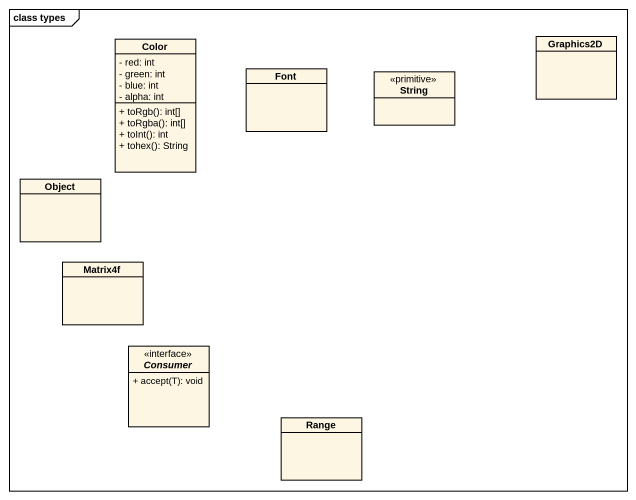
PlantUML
@startuml
mainframe class types
hide circle
hide empty members
skinparam classAttributeIconSize 0
class Color {
  - red: int
  - green: int
  - blue: int
  - alpha: int
  + toRgb(): int[]
  + toRgba(): int[]
  + toInt(): int
  + tohex(): String
}
class Font
class Graphics2D
class String <<primitive>>
class "Object" as Object_
class Matrix4f
interface Consumer {
  + accept(T): void
}
class Range
@enduml
